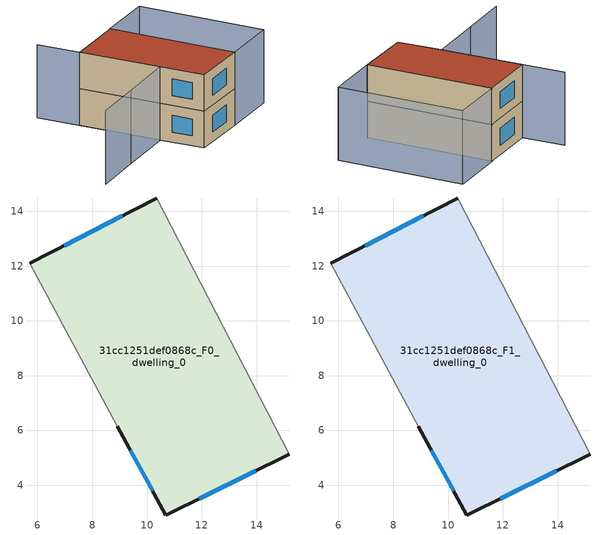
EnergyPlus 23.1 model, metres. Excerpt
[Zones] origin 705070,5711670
31cc1251def0868c_F0_dwelling_0
 floor ground (EU_floor_Construction): 10.35,14.48 15.18,5.13 10.68,2.91 8.91,6.16 5.73,12.1 z0
 wall outside (EU_wall_Construction): 10.35,14.48 5.73,12.1 / 8.91,6.16 10.68,2.91 15.18,5.13 z0:3
 wall adiabatic (EU_wall_Construction): 5.73,12.1 8.91,6.16 / 15.18,5.13 10.35,14.48 z0:3
 window (EU_Window_Construction): 9.1,13.84 6.98,12.75 / 11.9,3.51 13.96,4.53 / 9.39,5.28 10.2,3.79 z0.81:2.19
31cc1251def0868c_F1_dwelling_0
 floor to 31cc1251def0868c_F0_dwelling_0 (EU_floor_Construction): 10.35,14.48 15.18,5.13 10.68,2.91 8.91,6.16 5.73,12.1 z3
 wall outside (EU_wall_Construction): 10.35,14.48 5.73,12.1 / 8.91,6.16 10.68,2.91 15.18,5.13 z3:6
 wall adiabatic (EU_wall_Construction): 5.73,12.1 8.91,6.16 / 15.18,5.13 10.35,14.48 z3:6
 window (EU_Window_Construction): 9.1,13.84 6.98,12.75 / 11.9,3.51 13.96,4.53 / 9.39,5.28 10.2,3.79 z3.81:5.19
 roof outside (EU_roof_Construction): 15.18,5.13 10.35,14.48 5.73,12.1 8.91,6.16 10.68,2.91 z6
shading: 4.44,3.78 0.44,1.63 / 4.05,15.24 8.91,6.16 / 8.91,6.16 4.44,3.77 / 14.78,16.77 19.61,7.41 / 19.61,7.41 15.18,5.12 / 15.18,5.12 10.35,14.48 / 10.35,14.48 14.78,16.77 z0:6
[Building]
EU S2 Campaign: North Axis=0; Terrain=City; Solar Distribution=FullExterior
[Site:Location]
London: Latitude=51.5; Longitude=-0.5; Time Zone=0; Elevation=25
[SizingPeriod:WeatherFileDays]
AnnualSizingPeriod: Begin Month=1; Begin Day of Month=1; End Month=12; End Day of Month=31; Day of Week for Start Day=Monday; Use Weather File Daylight Saving Period=No; Use Weather File Rain and Snow Indicators=No
[MATERIAL]
EU_InternalMass_Material: Roughness=MediumRough; Thickness=0.1; Conductivity=1; Density=1800; Specific Heat=900; Thermal Absorptance=0.9; Solar Absorptance=0.7; Visible Absorptance=0.7
[MATERIAL:NOMASS] Roughness=MediumRough; Thermal Absorptance=0.9; Solar Absorptance=0.7; Visible Absorptance=0.7
Name | Thermal Resistance
EU_wall_NoMass | 0.727863
EU_roof_NoMass | 0.773354
EU_floor_NoMass | 1.79329
[WINDOWMATERIAL:SIMPLEGLAZINGSYSTEM]
EU_Window_SimpleGlazing: UFactor=2.58614; Solar Heat Gain Coefficient=0.76; Visible Transmittance=0.76
[CONSTRUCTION]
EU_wall_Construction: EU_wall_NoMass
EU_roof_Construction: EU_roof_NoMass
EU_floor_Construction: EU_floor_NoMass
EU_Window_Construction: EU_Window_SimpleGlazing
EU_InternalMass_Construction: EU_InternalMass_Material
[ZONE] Type=1; Multiplier=1; Ceiling Height=autocalculate; Volume=160.792; Floor Area=autocalculate; Part of Total Floor Area=Yes
31cc1251def0868c_F0_dwelling_0; 31cc1251def0868c_F1_dwelling_0
[INTERNALMASS] Construction=EU_InternalMass_Construction; Surface Area=53.5973
Name | Zone or ZoneList
31cc1251def0868c_F0_dwelling_0_EU_InternalMass | 31cc1251def0868c_F0_dwelling_0
31cc1251def0868c_F1_dwelling_0_EU_InternalMass | 31cc1251def0868c_F1_dwelling_0
[OTHEREQUIPMENT] Fuel Type=Electricity; Design Level Calculation Method=Watts/Area; Power per Zone Floor Area=1; Fraction Latent=0; Fraction Radiant=0; Fraction Lost=0; Carbon Dioxide Generation Rate=0; EndUse Subcategory=EU_Step8_InternalGains
Name | Zone or ZoneList or Space or SpaceList | Schedule
EU_Step8_InternalGain_31cc1251def0868c_F0_dwelling_0_f000 | 31cc1251def0868c_F0_dwelling_0 | EU_Step8_GainSchedule_31cc1251def0868c_F0_dwelling_0_f000
EU_Step8_InternalGain_31cc1251def0868c_F1_dwelling_0_f000 | 31cc1251def0868c_F1_dwelling_0 | EU_Step8_GainSchedule_31cc1251def0868c_F1_dwelling_0_f000
[ZONEVENTILATION:DESIGNFLOWRATE] Schedule=EU_AlwaysOn; Design Flow Rate Calculation Method=AirChanges/Hour; Air Changes per Hour=0.484901; Ventilation Type=Natural; Fan Pressure Rise=0; Fan Total Efficiency=1; Constant Term Coefficient=1; Temperature Term Coefficient=0; Velocity Term Coefficient=0; Velocity Squared Term Coefficient=0; Minimum Indoor Temperature=-100; Maximum Indoor Temperature=100; Delta Temperature=-100; Minimum Outdoor Temperature=-100; Maximum Outdoor Temperature=100; Maximum Wind Speed=40
Name | Zone or ZoneList or Space or SpaceList
EU_ConstantAir_31cc1251def0868c_F0_dwelling_0 | 31cc1251def0868c_F0_dwelling_0
EU_ConstantAir_31cc1251def0868c_F1_dwelling_0 | 31cc1251def0868c_F1_dwelling_0
[HVACTEMPLATE:THERMOSTAT] Constant Heating Setpoint=20; Constant Cooling Setpoint=50
EU_HeatOnly_31cc1251def0868c_F0_dwelling_0; EU_HeatOnly_31cc1251def0868c_F1_dwelling_0
[HVACTEMPLATE:ZONE:IDEALLOADSAIRSYSTEM] System Availability Schedule=EU_AlwaysOn; Maximum Heating Supply Air Temperature=50; Minimum Cooling Supply Air Temperature=13; Maximum Heating Supply Air Humidity Ratio=0.0156; Minimum Cooling Supply Air Humidity Ratio=0.0077; Heating Limit=NoLimit; Cooling Limit=NoLimit; Heating Availability Schedule=EU_AlwaysOn; Cooling Availability Schedule=EU_CoolingOff; Dehumidification Control Type=ConstantSensibleHeatRatio; Cooling Sensible Heat Ratio=0.7; Dehumidification Setpoint=60; Humidification Control Type=None; Humidification Setpoint=30; Outdoor Air Method=None; Outdoor Air Flow Rate per Person=0.00944; Outdoor Air Flow Rate per Zone Floor Area=0; Outdoor Air Flow Rate per Zone=0; Demand Controlled Ventilation Type=None; Outdoor Air Economizer Type=NoEconomizer; Heat Recovery Type=None; Sensible Heat Recovery Effectiveness=0.7; Latent Heat Recovery Effectiveness=0.65
Name | Template Thermostat
31cc1251def0868c_F0_dwelling_0 | EU_HeatOnly_31cc1251def0868c_F0_dwelling_0
31cc1251def0868c_F1_dwelling_0 | EU_HeatOnly_31cc1251def0868c_F1_dwelling_0
[SIZING:ZONE] Zone Cooling Design Supply Air Temperature Input Method=SupplyAirTemperature; Zone Cooling Design Supply Air Temperature=13; Zone Heating Design Supply Air Temperature Input Method=SupplyAirTemperature; Zone Heating Design Supply Air Temperature=50; Zone Cooling Design Supply Air Humidity Ratio=0.008; Zone Heating Design Supply Air Humidity Ratio=0.008; Cooling Design Air Flow Method=DesignDay; Cooling Design Air Flow Rate=0; Cooling Minimum Air Flow per Zone Floor Area=0.000762; Cooling Minimum Air Flow=0; Cooling Minimum Air Flow Fraction=0.2; Heating Design Air Flow Method=DesignDay; Heating Design Air Flow Rate=0; Heating Maximum Air Flow per Zone Floor Area=0.002032; Heating Maximum Air Flow=0.141576; Heating Maximum Air Flow Fraction=0.3; Account for Dedicated Outdoor Air System=No; Dedicated Outdoor Air System Control Strategy=NeutralSupplyAir; Dedicated Outdoor Air Low Setpoint Temperature for Design=autosize; Dedicated Outdoor Air High Setpoint Temperature for Design=autosize; Zone Load Sizing Method=Sensible Load Only No Latent Load; Zone Latent Cooling Design Supply Air Humidity Ratio Input Method=HumidityRatioDifference; Zone Cooling Design Supply Air Humidity Ratio Difference=0.005; Zone Latent Heating Design Supply Air Humidity Ratio Input Method=HumidityRatioDifference; Zone Humidification Design Supply Air Humidity Ratio Difference=0.005
31cc1251def0868c_F0_dwelling_0; 31cc1251def0868c_F1_dwelling_0
[SCHEDULE:CONSTANT]
Name | Hourly Value
EU_AlwaysOn | 1
EU_CoolingOff | 0
[SCHEDULE:FILE] Column Number=1; Rows to Skip at Top=0; Number of Hours of Data=8760; Column Separator=Comma; Interpolate to Timestep=No; Minutes per Item=60; Adjust Schedule for Daylight Savings=Yes
Name | File
EU_Step8_GainSchedule_31cc1251def0868c_F0_dwelling_0_f000 | ../../schedules/31cc1251def0868c/31cc1251def0868c_F0_dwelling_0_f000_gain.csv
EU_Step8_GainSchedule_31cc1251def0868c_F1_dwelling_0_f000 | ../../schedules/31cc1251def0868c/31cc1251def0868c_F1_dwelling_0_f000_gain.csv
